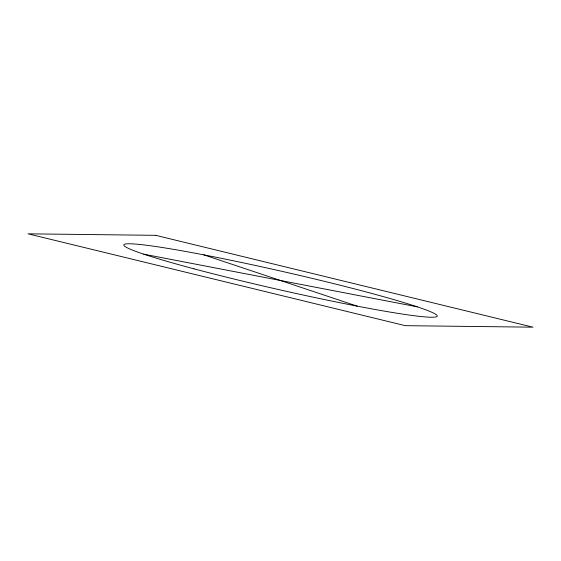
<?xml version="1.0" encoding="UTF-8"?>
<svg xmlns="http://www.w3.org/2000/svg" width="561" height="561" viewBox="0 0 561 561"><rect width="100%" height="100%" fill="white"/><g stroke="black" fill="none" stroke-linecap="round" stroke-linejoin="round"><path stroke-width="0.84" d="M143.714 254.168L417.286 306.832M203.895 254.876L357.105 306.124M155.713 235.332L28.05 233.825L405.287 325.668L532.95 327.175L155.713 235.332M194.022 268.838A160.762 9.257 12.8 0 0 436.991 316.502A160.762 9.257 12.8 0 0 210.487 256.16A160.762 9.257 12.8 0 0 194.022 268.838"/></g></svg>
